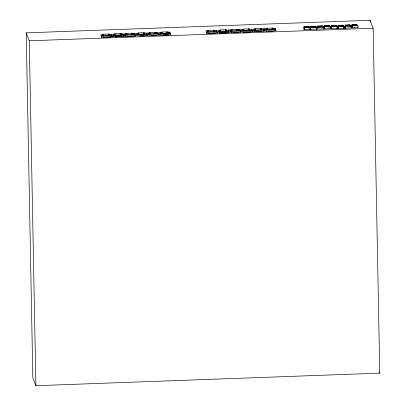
<?xml version="1.0" encoding="UTF-8"?>
<svg xmlns="http://www.w3.org/2000/svg" width="406" height="406" viewBox="0 0 406 406"><rect width="100%" height="100%" fill="white"/><g stroke="black" fill="none" stroke-linecap="round" stroke-linejoin="round"><path stroke-width="0.61" d="M229.004 31.506L218.408 31.891L218.778 32.81L226.746 32.911C226.934 32.094 230.385 33.358 229.004 31.506L229.03 32.708M354.697 27.405L354.311 27.405M252.304 30.643L252.664 31.577L252.334 30.643L241.707 31.029L242.098 31.962L250.035 32.059M250 31.896L252.664 31.577M26.228 32.85L370.105 20.3L373.155 28.242L379.772 373.15L35.895 385.7L32.845 377.758L26.228 32.85L29.278 40.793L35.895 385.7M304.226 28.811L304.104 26.613L308.895 26.441L309.012 27.963M310.829 27.359L310.813 26.37L312.052 26.268L315.604 26.197L314.868 26.38L315.695 26.532L315.929 27.136M317.741 27.603L317.71 26.116L322.506 25.943L321.77 26.126L322.597 26.283L322.826 26.882M325.12 26.801L324.891 26.197L325.576 25.989L324.556 26.091L324.592 28.07L324.47 25.872L329.266 25.695L329.378 27.222M331.925 26.552L331.697 25.948L332.382 25.74L331.362 25.842L331.397 27.821L331.276 25.624L336.072 25.446L335.336 25.634L336.163 25.786L336.391 26.39M338.096 26.365L338.076 25.375L342.872 25.202L342.136 25.385L342.228 26.75M345.339 27.309L345.217 25.116L350.013 24.939L350.124 26.466M352.068 27.065L351.946 24.867L356.742 24.695L356.006 24.878L356.833 25.03L357.062 25.634M311.184 27.699L311.128 26.42L315.376 26.36M318.086 27.451L318.025 26.172L322.273 26.111M345.592 26.446L345.531 25.167L346.775 25.065L349.744 25.015L349.805 26.294M308.981 26.659L308.159 26.623L308.25 27.994M329.347 25.918L328.53 25.882L328.621 27.248M350.099 25.157L349.277 25.126L350.104 25.279L350.332 25.882M352.032 25.086L353.124 25.167L352.367 25.197L352.388 26.38M103.484 36.154L103.388 34.19L108.432 34.008L108.519 35.373M121.313 35.124L121.206 33.708L120.135 33.581L115.091 33.764L115.177 35.129M126.784 34.535L126.758 33.338L131.808 33.155L131.894 34.515M138.339 34.114L138.319 32.916L143.364 32.729L144.44 32.861L144.546 34.277M150.134 33.85L150.047 32.485L155.092 32.302L155.178 33.668M161.948 33.251L161.923 32.054L166.973 31.871L167.059 33.236M208.638 32.15L208.603 30.348L213.647 30.166L213.749 32.13M220.341 31.724L220.306 29.922L225.35 29.739L225.447 31.704M237.109 30.678L237.023 29.313L231.978 29.496L232.065 30.861M243.57 30.876L243.534 29.075L248.584 28.892L248.67 30.257M255.298 30.445L255.262 28.648L260.307 28.461L260.393 29.826M267.173 30.014L267.143 28.212L272.187 28.029L272.274 29.394M304.206 26.887L304.967 26.862M308.499 26.73L309.255 26.705L309.484 27.309C311.103 26.847 309.494 32.302 309.991 27.288M310.915 26.644L311.651 26.563M317.817 26.39L318.553 26.309M322.085 26.182L322.861 26.207L323.095 26.811L323.597 26.791L323.699 28.933L303.972 29.486L304.475 29.471M324.577 26.146L325.313 26.065M337.163 26.299C336.665 31.308 338.279 25.857 336.66 26.314L336.427 25.715L335.65 25.685M338.183 25.649L338.919 25.568M345.323 25.39L346.059 25.304M352.053 25.142L352.789 25.06M357.366 27.537C358.452 28.247 358.397 25.172 357.331 25.563L357.097 24.959L356.321 24.933M308.23 26.806L308.986 26.781L309.22 27.38M318.152 27.628L318.131 26.446L318.888 26.415L318.913 27.603M328.596 26.065L329.357 26.035L329.586 26.639M338.523 26.887L338.497 25.7L339.188 25.492L338.162 25.593L338.203 26.639M342.207 25.568L342.963 25.537L343.197 26.141M108.498 34.17L109.508 34.134L109.615 35.55M114.177 35.764L114.142 33.962L115.152 33.926M125.835 34.738L125.814 33.541L126.824 33.5L126.845 34.703M131.869 33.317L132.879 33.282L132.985 34.698M138.405 34.282L138.38 33.079L137.375 33.114L137.482 34.535M149.124 33.891L149.098 32.688L150.047 32.485M155.158 32.47L156.168 32.429L156.274 33.85M160.999 33.454L160.979 32.257L161.989 32.216L162.009 33.419M167.033 32.033L168.043 31.998L168.15 33.414M208.689 31.714L208.669 30.516L207.659 30.551L207.765 31.972M213.713 30.328L214.723 30.293L214.83 31.714M225.416 29.902L226.421 29.866L226.533 31.287M231.055 30.897L231.029 29.699L232.039 29.663M237.084 29.476L238.094 29.44L238.2 30.861M242.61 30.475L242.59 29.278L243.6 29.237L243.62 30.44M248.645 29.054L249.654 29.019L249.761 30.44M255.349 30.014L255.328 28.811L254.318 28.846L254.425 30.267M260.373 28.628L263.23 28.745L263.59 29.679L252.994 30.064L252.633 29.13L254.4 29.07M266.219 29.613L266.194 28.415L267.143 28.212M272.248 28.192L273.258 28.156L273.365 29.577M102.551 35.809L102.525 34.611L100.759 34.672L101.114 35.606L111.716 35.221L111.356 34.287L109.59 34.353M114.248 35.383L114.228 34.185L112.462 34.246L112.817 35.18L123.414 34.794L123.059 33.86L121.292 33.926M125.921 34.957L125.901 33.759L124.129 33.82L124.49 34.754L135.086 34.368L134.731 33.434L132.965 33.5M137.456 33.338L135.69 33.399L136.051 34.332L146.647 33.947L146.287 33.013L144.521 33.079M149.21 34.109L149.185 32.906L147.419 32.972L147.774 33.901L158.376 33.515L158.015 32.587L156.249 32.647M161.086 33.673L161.06 32.475L159.294 32.541L159.654 33.47L170.251 33.084L169.896 32.15L168.13 32.216M207.74 30.77L205.974 30.836L206.334 31.764L216.931 31.379L216.571 30.45L214.804 30.511M219.468 31.541L219.443 30.343L217.677 30.409L218.032 31.338L228.634 30.952L228.273 30.019L226.507 30.085M231.136 31.12L231.115 29.917L229.349 29.983L229.705 30.912L240.301 30.526L239.946 29.597L238.18 29.658M242.697 30.694L242.671 29.496L240.905 29.562L241.265 30.491L251.862 30.105L251.502 29.171L249.736 29.237M264.534 29.897L264.514 28.699L266.28 28.633L266.3 29.836M273.345 28.374L275.111 28.313L275.466 29.242L264.869 29.628L264.514 28.699M304.033 29.653L303.937 27.512L304.439 27.491L304.104 26.613M310.646 27.263L310.742 29.405L310.646 27.263L311.148 27.248L310.813 26.37M310.707 27.43L316.761 27.207L316.193 27.065L315.964 26.461L315.183 26.431M317.578 28.988L317.543 27.014L318.045 26.994L317.71 26.116M357.96 27.684L324.404 28.907L324.303 26.766L324.805 26.75L324.47 25.872M330.357 26.547C329.86 31.556 331.469 26.106 329.855 26.563L329.621 25.964L328.845 25.933M331.108 26.517L331.21 28.659L331.108 26.517L331.611 26.502L331.276 25.624M338.452 28.227L337.949 28.247L337.909 26.268L338.416 26.253L338.076 25.375M343.968 26.05C343.471 31.059 345.08 25.608 343.461 26.065L343.232 25.466L342.451 25.436M345.049 26.009L345.151 28.151L345.049 26.009L345.557 25.989L345.217 25.116M345.115 26.172L351.17 25.954L350.601 25.806L350.368 25.202L349.591 25.177M352.322 27.72L351.814 27.74L351.779 25.766L352.281 25.745L351.946 24.867M310.976 27.354L316.431 27.116M317.873 27.106L323.343 26.903M324.633 26.857L330.093 26.618M336.909 26.41L331.438 26.608M345.379 26.101L350.84 25.862M352.129 27.598L352.093 25.817L357.579 25.654M310.052 27.456L303.937 27.512M323.663 26.958L317.543 27.014M330.423 26.71L324.303 26.766M331.169 26.684L337.229 26.461M344.029 26.212L337.909 26.268M357.899 25.705L351.779 25.766M110.599 36.982L112.32 36.713L111.965 35.779L101.327 36.154L101.723 37.098M113.178 36.931L113.157 35.733L123.805 35.332M134.173 36.124L135.888 35.84L135.502 34.916L124.906 35.302L124.926 36.499M158.761 34.063L148.165 34.444L148.52 35.368L156.493 35.479L157.355 35.058L159.122 34.997L158.761 34.063L158.787 35.261M163.06 35.078L168.191 35.048L170.819 34.561L170.464 33.632L159.842 34.028L159.862 35.226M206.573 33.52L206.547 32.323L217.144 31.932L217.499 32.861L215.814 33.145M238.413 32.318L241.108 32.003L240.748 31.074L230.151 31.455L230.501 32.378L233.425 32.658L238.413 32.323M275.679 29.79L265.072 30.171L265.438 31.11L273.405 31.206C275.283 30.582 276.587 29.237 275.694 30.983M309.524 29.283L310.027 29.268M310.681 29.242L311.184 29.222M316.233 29.039L316.802 29.186L316.7 27.045M323.13 28.785L323.699 28.933M324.846 28.724L324.404 28.907M331.144 28.496L331.651 28.476M336.696 28.293L337.203 28.273M343.501 28.044L344.004 28.024M345.09 27.984L345.592 27.968M101.683 37.088L103.571 37.251M113.513 36.667L115.329 36.586M125.292 36.225L124.936 35.302L125.261 36.236L127.139 36.378M104.581 37.215L103.449 37.022M116.502 36.773L117.029 36.809L116.522 36.824M128.215 36.504L127.027 36.17M143.891 35.809L144.379 35.738M208.75 33.399L209.826 33.52M210.42 33.393L209.917 33.414M215.819 33.15L209.821 33.525M250.152 31.942L250.634 31.866M257.242 31.678L256.734 31.698M272.477 31.115L272.964 31.039M168.759 34.916L168.231 34.88M104.606 37.367L109.691 37.195L110.554 36.773M29.278 40.793L373.155 28.242M263.976 30.217L253.38 30.607L253.735 31.536L261.708 31.632L262.565 31.216L264.336 31.15L263.976 30.217L263.996 31.419M356.509 24.862L352.296 25.015M352.367 25.197L352.596 25.796M352.093 25.817L352.144 27.633M351.144 27.765L351.104 25.786M345.871 26.045L345.638 25.441L346.328 25.233L345.303 25.334L345.344 26.375M342.644 25.365L338.431 25.522M338.497 25.7L338.731 26.304M338.239 26.36L343.715 26.162L343.75 27.938M335.838 25.614L331.626 25.771M332.118 25.817L331.382 25.898L331.474 28.39M329.033 25.862L324.82 26.014M318.888 26.415L317.796 26.339L317.837 27.38M318.131 26.446L318.36 27.05M311.463 27.298L311.235 26.694L311.92 26.486L310.894 26.588L310.935 27.633M309.722 27.364L304.251 27.562L304.297 29.379L304.185 26.837L305.21 26.735L304.52 26.943L304.754 27.542M308.667 26.608L304.454 26.76M271.954 31.079L271.472 31.15M270.944 31.115L270.462 31.186M269.934 31.15L269.452 31.226M268.924 31.186L268.442 31.262M266.864 31.262L266.382 31.338M261.256 31.475L260.774 31.551M260.246 31.516L259.764 31.587M259.236 31.551L258.754 31.622M258.226 31.587L257.744 31.663M255.156 31.698L254.674 31.775M249.624 31.901L249.142 31.978M379.336 372.013L379.772 373.15M248.619 31.942L248.132 32.013M247.609 31.978L247.122 32.049M246.599 32.013L246.117 32.089M245.589 32.049L245.107 32.125M244.579 32.089L244.097 32.16M243.529 32.125L243.042 32.201M238.038 32.333L237.556 32.404M237.028 32.368L236.546 32.439M236.018 32.404L235.536 32.48M235.013 32.439L234.526 32.516M234.003 32.48L233.516 32.551M231.938 32.551L231.456 32.627M227.304 32.729L226.802 32.749M220.306 29.922L219.443 30.343M221.25 32.952L220.747 32.967M214.434 33.191L213.952 33.267M213.424 33.231L212.942 33.302M212.419 33.267L211.932 33.338M211.409 33.302L210.922 33.378M208.75 33.393L206.903 33.246L206.547 32.323M208.339 33.414L207.852 33.49M163.146 35.231L160.197 34.957L159.842 34.028L160.223 34.952M156.051 35.322L155.569 35.393M155.041 35.358L154.559 35.434M154.036 35.398L153.549 35.469M153.026 35.434L152.539 35.505M152.017 35.469L151.534 35.545M143.369 35.774L142.882 35.845M142.359 35.809L141.877 35.885M141.349 35.845L140.867 35.921M140.339 35.885L139.857 35.956M134.122 35.911L133.259 36.322L128.123 36.352M133.802 36.139L133.295 36.154M127.748 36.357L127.24 36.378M122.054 36.57L121.551 36.586M121.47 36.586L116.375 36.784M121.485 36.763L122.343 36.342L124.16 36.266L123.754 35.347L123.779 36.545M116.486 36.936L115.279 36.601M115.999 36.789L115.492 36.809M113.157 35.733L113.563 36.652M111.924 35.769L112.279 36.697M110.265 37.002L109.757 37.017M103.388 34.19L102.525 34.611M104.205 37.22L103.703 37.24M370.105 20.3L370.13 21.569M357.097 24.959L357.118 25.948M342.963 25.537L342.984 26.725M338.284 28.735L338.264 27.547L338.269 28.694M336.427 25.715L336.447 26.7M323.597 26.791L323.638 28.77M322.105 26.238L322.125 27.222M275.111 28.313L275.131 29.511M273.258 28.156L273.284 29.359M272.187 28.029L272.213 29.232M263.23 28.745L263.255 29.948M261.383 28.593L261.489 30.008M260.307 28.461L260.332 29.663M252.334 30.643L252.359 31.846M251.502 29.171L251.527 30.374M249.654 29.019L249.675 30.217M248.584 28.892L248.604 30.09M240.748 31.074L240.773 32.272M239.946 29.597L239.966 30.795M238.094 29.44L238.119 30.643M237.023 29.313L237.048 30.511M228.273 30.019L228.299 31.221M226.421 29.866L226.446 31.064M225.35 29.739L225.386 31.541M217.144 31.932L217.169 33.135M216.571 30.45L216.596 31.648M214.723 30.293L214.759 32.094M213.647 30.166L213.683 31.967M170.439 33.642L170.459 34.84M169.896 32.15L169.916 33.353M168.043 31.998L168.069 33.196M166.973 31.871L167.008 33.668M158.015 32.587L158.041 33.784M156.168 32.429L156.188 33.632M155.092 32.302L155.128 34.104M147.084 34.48L147.109 35.677M146.287 33.013L146.312 34.216M144.44 32.861L144.46 34.058M143.364 32.729L143.399 34.53M135.502 34.916L135.523 36.114M134.731 33.434L134.751 34.637M132.879 33.282L132.904 34.48M131.808 33.155L131.843 34.952M123.059 33.86L123.079 35.063M121.206 33.708L121.232 34.906M120.135 33.581L120.171 35.378M111.965 35.779L111.985 36.976M111.356 34.287L111.381 35.489M109.508 34.134L109.529 35.332M108.432 34.008L108.468 35.804M101.363 36.164L101.388 37.367M306.144 27.06L307.149 27.055L306.144 27.06M312.853 26.816L313.858 26.811L312.853 26.816M319.755 26.568L320.755 26.557L319.755 26.568M326.515 26.319L327.515 26.309L326.515 26.319M333.321 26.07L334.321 26.06L333.321 26.07M340.121 25.822L341.126 25.817L340.162 25.791M347.262 25.563L348.262 25.553L347.262 25.563M353.991 25.314L354.991 25.309L353.991 25.314M305.109 27.065C308.291 28.039 309.296 26.172 305.109 27.065M311.818 26.821C315 27.791 316.005 25.923 311.818 26.821M318.715 26.568C321.902 27.542 322.907 25.674 318.715 26.568M325.475 26.324C328.662 27.293 329.667 25.426 325.475 26.324M332.281 26.075C335.468 27.045 336.472 25.177 332.281 26.075M339.086 25.827C342.268 26.796 343.273 24.928 339.086 25.827M346.222 25.568C349.409 26.537 350.414 24.67 346.222 25.568M352.951 25.319C356.138 26.294 357.143 24.421 352.951 25.319M147.089 34.485L136.487 34.865L136.847 35.794L144.82 35.901L145.678 35.479L147.444 35.413L147.089 34.485M105.215 37.185L104.712 37.205L105.215 37.185M106.225 37.149L105.722 37.164L106.225 37.149M107.235 37.113L106.732 37.129L107.235 37.113M108.245 37.073L107.737 37.093L108.245 37.073M109.255 37.037L108.747 37.058L109.255 37.037M118.014 36.718L117.512 36.733L118.014 36.718M119.024 36.677L118.522 36.697L119.024 36.677M120.034 36.642L119.531 36.662L120.034 36.642M121.044 36.606L120.541 36.621L121.044 36.606M128.758 36.322L128.25 36.342L128.778 36.378M129.763 36.286L129.26 36.301L129.763 36.286M130.773 36.246L130.27 36.266L130.773 36.246M131.783 36.21L131.28 36.23L131.783 36.21M132.792 36.175L132.29 36.19L132.792 36.175M163.694 35.048L163.187 35.063L163.694 35.048M164.699 35.012L164.197 35.028L164.699 35.012M165.709 34.972L165.206 34.992L165.709 34.972M166.719 34.936L166.216 34.957L166.719 34.936M167.729 34.901L167.226 34.916L167.729 34.901M220.199 32.987L219.692 33.008L220.199 32.987M222.26 32.911L221.752 32.932L222.26 32.911M223.27 32.876L222.762 32.896L223.27 32.876M224.279 32.84L223.772 32.856L224.279 32.84M225.289 32.805L224.782 32.82L225.289 32.805M226.294 32.764L225.792 32.784L226.294 32.764"/></g></svg>
